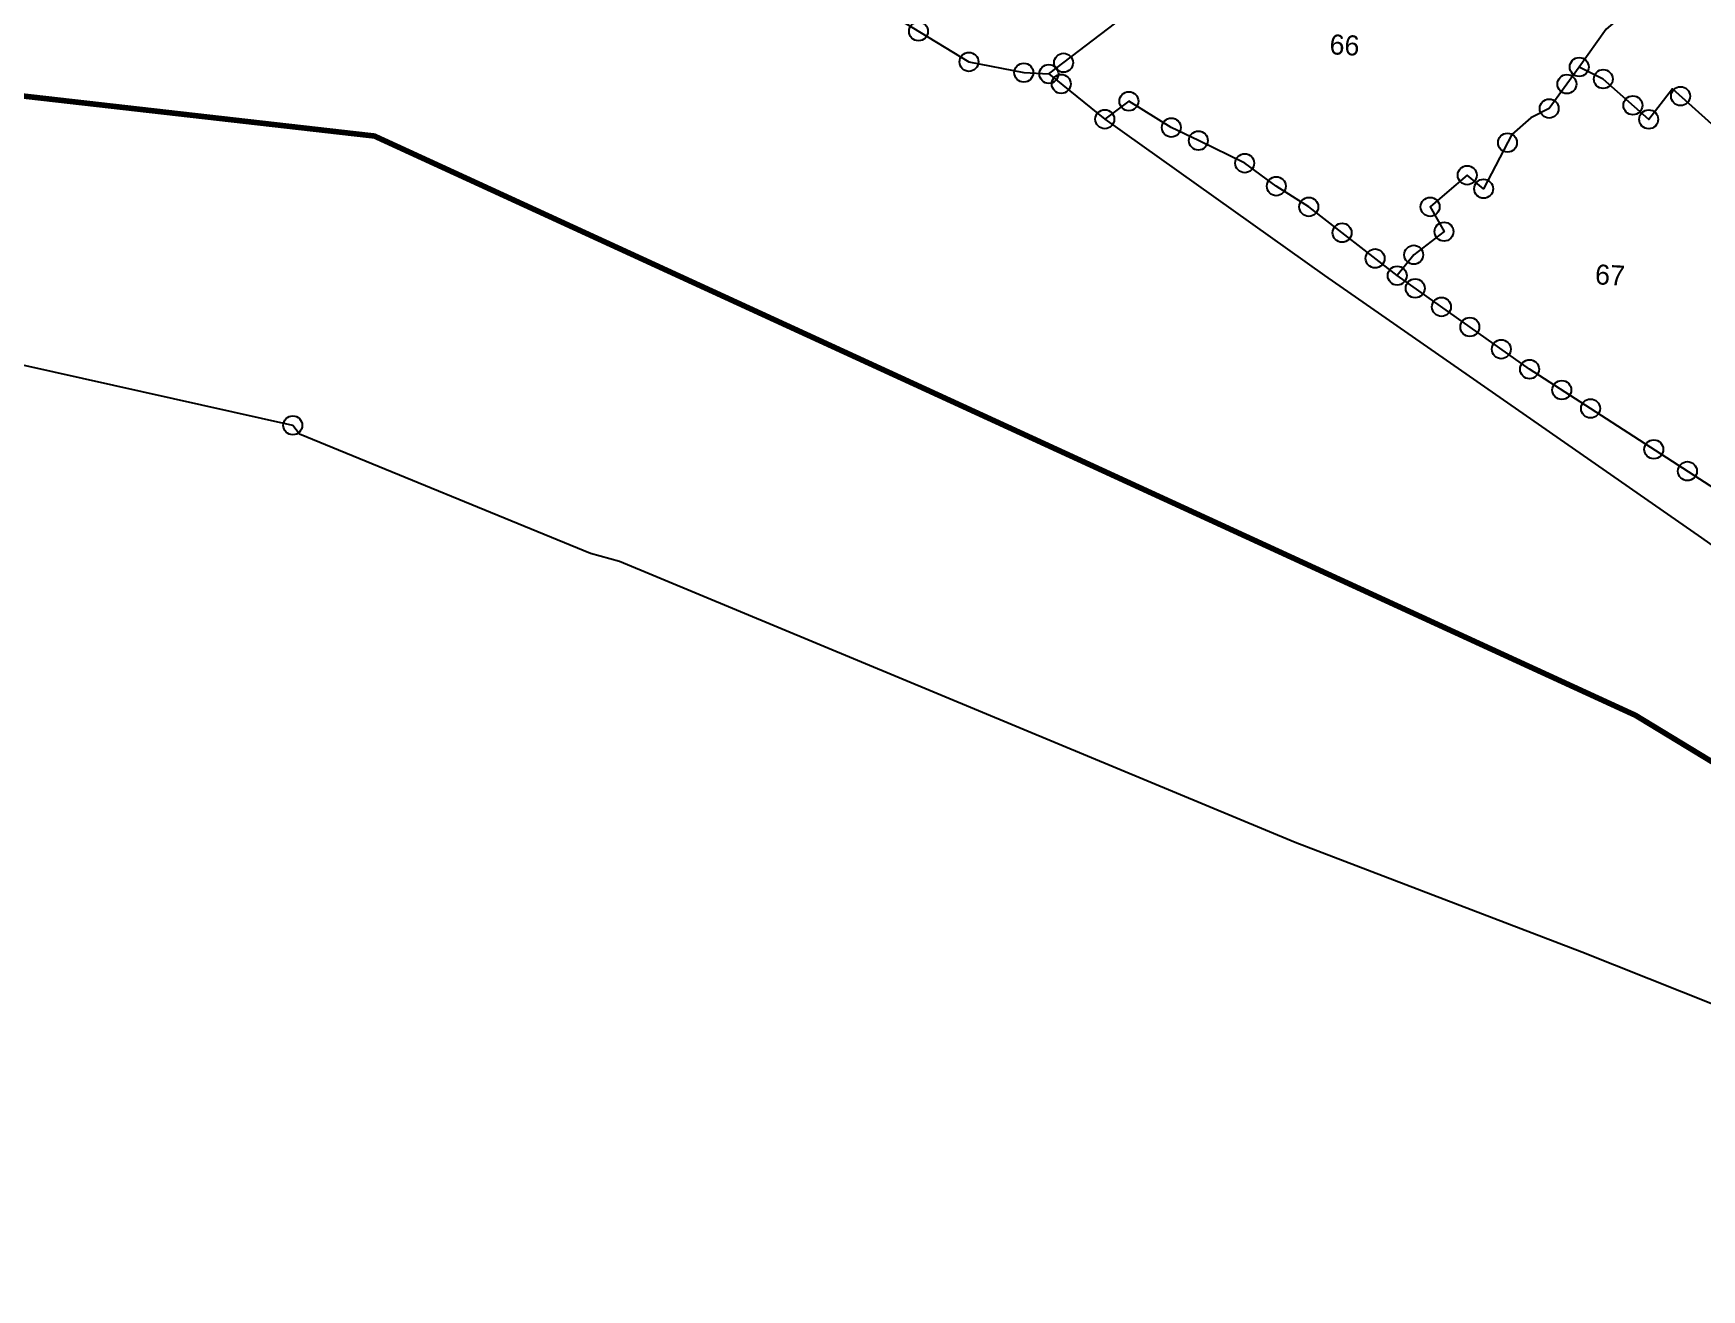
# Model space of a CAD drawing. Header units: metres. Extents: x 284596 to 289983, y 2096119 to 2098982.
# Drawn here: x 285889 to 286500, y 2097230 to 2097691 of the extents above; entities that cross this region are included whole.
import ezdxf
from ezdxf.enums import TextEntityAlignment as Align

# ---------------------------------------------------------------- set-up
doc = ezdxf.new("R2010")
doc.units = ezdxf.units.M
doc.header["$MEASUREMENT"] = 0
doc.linetypes.add('DASHDOT', pattern=[1, 0.5, -0.25, 0, -0.25])
for name, color, linetype in [('POLY_PARCEL', 6, 'Continuous'), ('POLY_ROAD', 30, 'Continuous'), ('POLY_WATER', 4, 'Continuous'), ('SYM_STONE', 1, 'Continuous'), ('TEXT_PARCEL', 7, 'Continuous'), ('V_BOUND_STREAM_LINE', 7, 'DASHDOT')]:
    doc.layers.add(name, color=color, linetype=linetype)
doc.styles.add('TEXT_MAP', font='KRDEV050.TTF', dxfattribs={"height": 1.8})

# ---------------------------------------------------------------- blocks, each defined once
blk = doc.blocks.new('STONE')
blk.add_circle((0, 0), 0.851)

msp = doc.modelspace()

# ---------------------------------------------------------------- linework, layer by layer
at = {"layer": 'POLY_PARCEL'}
for points in [[(286261.23, 2097675.87), (286288.35, 2097696.59), (286297.21, 2097742.3), (286302.89, 2097758.01), (286317.02, 2097757.51), (286324.48, 2097762.7), (286321.22, 2097771.45)], [(286449.83, 2097754.38), (286456.22, 2097743.15), (286477.99, 2097728.8), (286490.67, 2097704.72), (286473.2, 2097698.89), (286465.43, 2097692.33), (286455.54, 2097678.41)], [(286455.54, 2097678.41), (286444.54, 2097663.2), (286437.87, 2097659.84), (286430.82, 2097653.7), (286420.52, 2097633.82), (286414.5, 2097638.77), (286406.98, 2097632.43), (286400.91, 2097627.17), (286406.01, 2097618.1), (286394.9, 2097609.62), (286388.86, 2097601.98)], [(286505.57, 2097523.64), (286508.16, 2097545.42), (286511.96, 2097551.72), (286516.63, 2097561.22), (286533.15, 2097584.5), (286540.18, 2097594.81), (286550, 2097618.89), (286543.87, 2097621.53), (286531.95, 2097624.23), (286527.29, 2097637.46), (286518.54, 2097644.54), (286489.7, 2097670.39), (286481, 2097659.24), (286464.36, 2097674.01), (286455.54, 2097678.41)]]:
    msp.add_lwpolyline(points, dxfattribs=at)
at = {"layer": 'POLY_ROAD'}
for points in [[(286388.86, 2097601.98), (286356.46, 2097627.17), (286344.55, 2097634.74), (286332.98, 2097643.17), (286316, 2097651.45), (286306.09, 2097656.23), (286290.54, 2097665.86), (286281.71, 2097659.28)], [(286505.57, 2097523.64), (286459.7, 2097553.3), (286437.36, 2097567.67), (286388.86, 2097601.98)]]:
    msp.add_lwpolyline(points, dxfattribs=at)
at = {"layer": 'POLY_WATER'}
for points in [[(286734.31, 2097230.47), (286725, 2097249.12), (286591.16, 2097300.53), (286456.47, 2097354.1), (286351.42, 2097394.31), (286264.49, 2097430.4), (286103.88, 2097497.23), (286093.22, 2097500.15), (285986.65, 2097543.84), (285984.19, 2097547.12), (285885.31, 2097569.12), (285700.9, 2097612.98), (285520.53, 2097654.69), (285517.36, 2097659.59), (285453.22, 2097672.91), (285443.6, 2097747.55)], [(286208.18, 2097694.68), (286231.94, 2097680.28), (286252.03, 2097676.35), (286261.23, 2097675.87)], [(286261.23, 2097675.87), (286281.71, 2097659.28)], [(286281.71, 2097659.28), (286362.18, 2097602.08), (286500.3, 2097505.93), (286621.22, 2097420.28), (286726.07, 2097346.02), (286785.35, 2097305.04), (286843.76, 2097267.52), (286867.69, 2097251.27), (286871.16, 2097247.14)]]:
    msp.add_lwpolyline(points, dxfattribs=at)
at = {"layer": 'V_BOUND_STREAM_LINE', "ltscale": 10, "const_width": 2.04, "flags": 128}
msp.add_lwpolyline([(285443.6, 2097747.55), (285509.78, 2097710.54), (286014.09, 2097653.13), (286476.19, 2097440.87), (286807.91, 2097239.43)], dxfattribs=at)

# ---------------------------------------------------------------- block references
at = {"layer": 'SYM_STONE', "xscale": 4.077979497777424, "yscale": 4.077979497777424, "zscale": 4.077979497777424, "rotation": 357.0488995462871}
for p in [(286213.45, 2097691.48), (286231.94, 2097680.28), (286266.61, 2097679.98), (286252.03, 2097676.35), (286261.23, 2097675.87), (286455.54, 2097678.41), (286464.36, 2097674.01), (286265.75, 2097672.21), (286451.02, 2097672.17), (286492.67, 2097667.73), (286290.54, 2097665.86), (286444.54, 2097663.2), (286475.22, 2097664.37), (286281.71, 2097659.28), (286306.09, 2097656.23), (286481, 2097659.24), (286316, 2097651.45), (286429.26, 2097650.69), (286332.98, 2097643.17), (286414.5, 2097638.77), (286344.55, 2097634.74), (286420.52, 2097633.82), (286356.46, 2097627.17), (286400.91, 2097627.17), (286368.65, 2097617.7), (286406.01, 2097618.1), (286380.75, 2097608.29), (286394.9, 2097609.62), (286388.86, 2097601.98), (286395.45, 2097597.32), (286405.07, 2097590.51), (286415.46, 2097583.16), (286426.99, 2097575.01), (286437.36, 2097567.67), (286449.16, 2097560.08), (286459.7, 2097553.3), (285984.19, 2097547.12), (286482.86, 2097538.33), (286495.19, 2097530.35)]:
    msp.add_blockref('STONE', p, dxfattribs=at)

# ---------------------------------------------------------------- texts
at = {"layer": 'TEXT_PARCEL', "style": 'TEXT_MAP'}
for s, p in [('66', (286369.57, 2097686.49)), ('67', (286466.85, 2097602.21))]:
    msp.add_text(s, height=7.34, rotation=357.0489, dxfattribs=at).set_placement(p, align=Align.MIDDLE)

doc.saveas('drawing.dxf')
